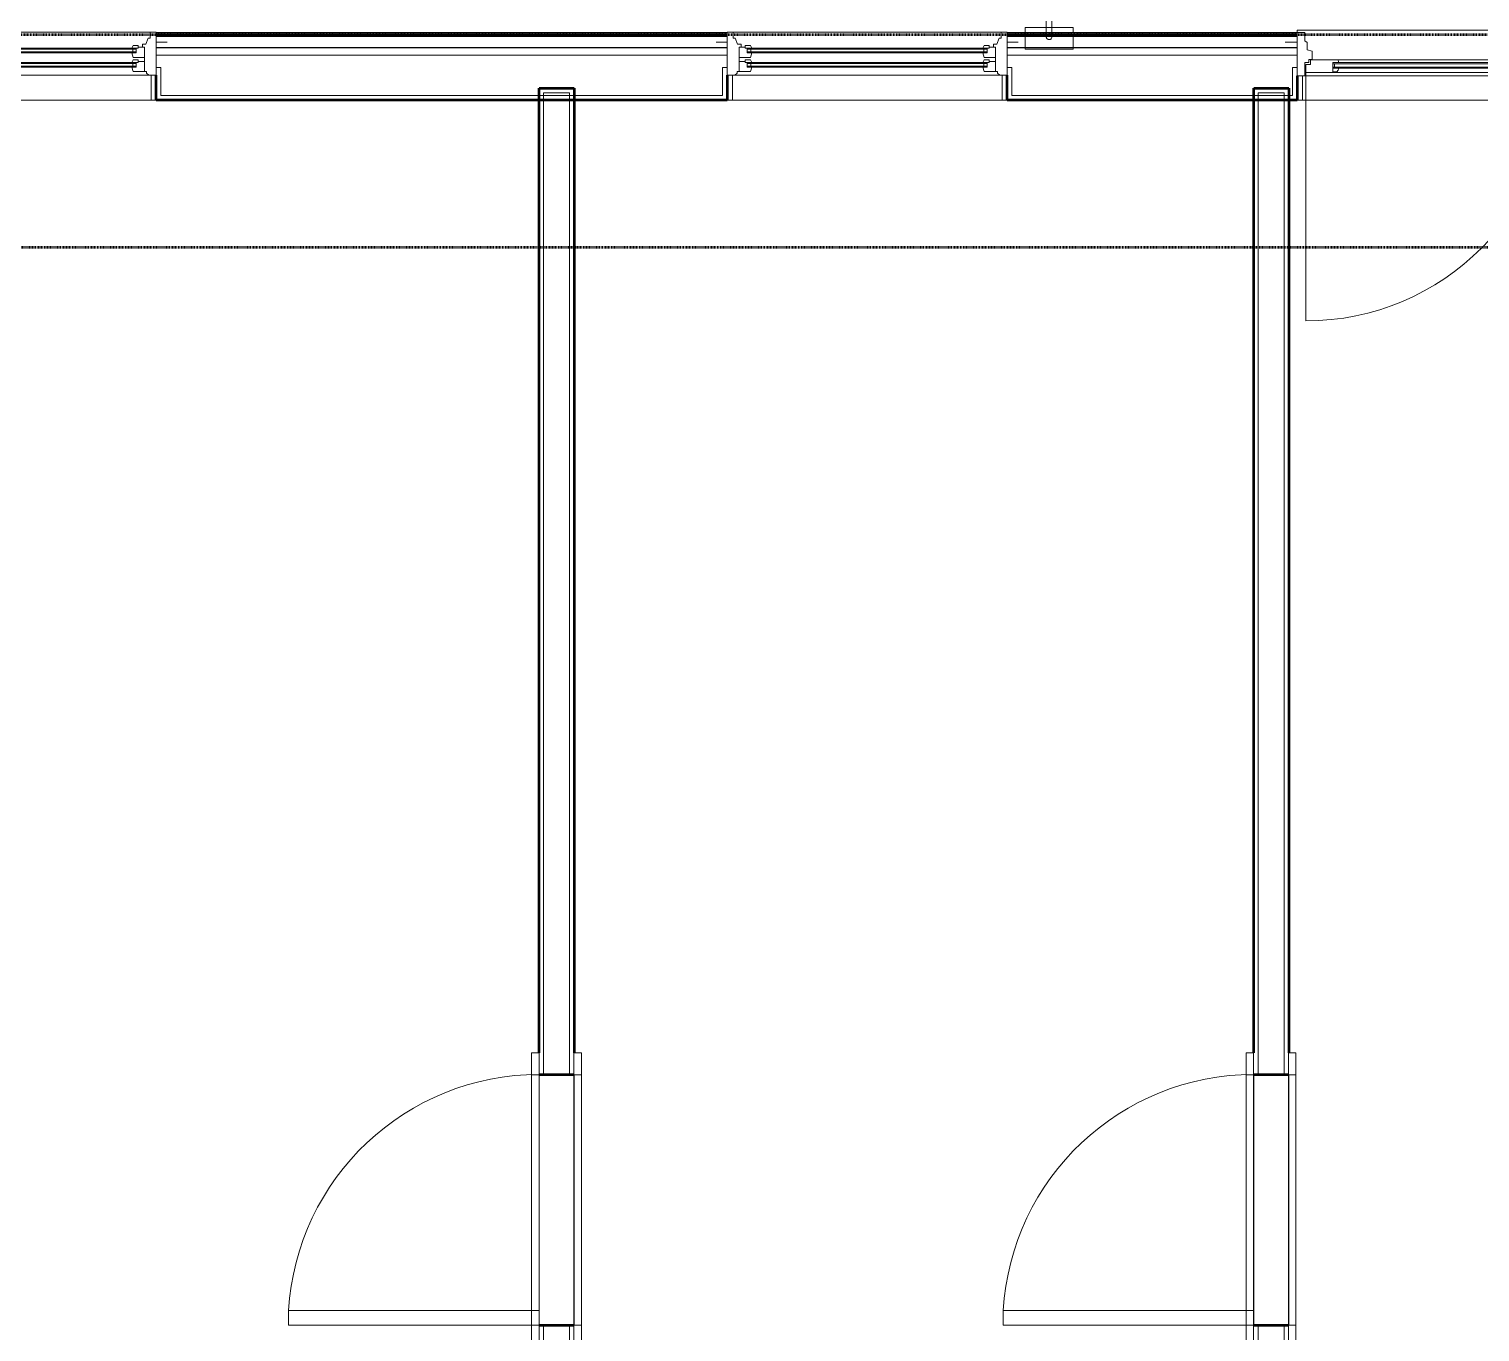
# Model space of a CAD drawing. Header units: inches. Extents: x -4218 to -1830, y 9767 to 12426.
# Drawn here: x -2463.4 to -2266.3, y 11942.4 to 12119.4 of the extents above; entities that cross this region are included whole.
import ezdxf

# ---------------------------------------------------------------- set-up
doc = ezdxf.new("R2010")
doc.units = ezdxf.units.IN
doc.header["$MEASUREMENT"] = 0
doc.linetypes.add('Dash 1_16_', pattern=[0.125, 0.0625, -0.0625])
for name, color, linetype, lineweight in [('0-1', 7, 'Continuous', 5), ('0-2', 10, 'Continuous', 9), ('A-DOOR-1', 10, 'Continuous', 9), ('A-DOOR-2', 50, 'Continuous', 20), ('A-DOOR-5', 31, 'Continuous', 9), ('A-DOOR-6', 31, 'Continuous', 20), ('A-DOOR-FRAM', 31, 'Continuous', 9), ('A-DOOR-FRAM-1', 10, 'Continuous', 9), ('A-DOOR-FRAM-4', 31, 'Continuous', 20), ('A-DOOR-GLAZ', 31, 'Continuous', 9), ('A-GLAZ-1', 151, 'Continuous', 9), ('A-GLAZ-2', 151, 'Continuous', 20), ('A-WALL', 113, 'Continuous', 13), ('A-WALL-1', 7, 'Continuous', 50), ('A-WALL-2', 250, 'Continuous', 13), ('A-WALL-3', 10, 'Continuous', 9), ('A-WALL-4', 252, 'Continuous', 9), ('A-WALL-7', 113, 'Continuous', 9), ('A-WALL-8', 113, 'Continuous', 50), ('C-PROP-LINE-1', 91, 'Dash 1_16_', 50)]:
    doc.layers.add(name, color=color, linetype=linetype, lineweight=lineweight)

# ---------------------------------------------------------------- blocks, each defined once
blk = doc.blocks.new('SWING - SINGLE - FLUSH - 2-10 x 6-8 - PRIVACY-3199405-BACKGROUND - RCP - 2ND FLOOR')
at = {"layer": 'A-DOOR-1'}
blk.add_arc((17, -2.38), 34.07, 180, 266.6343, dxfattribs=at)
at = {"layer": 'A-DOOR-2'}
for p, q in [((15, -2.38), (15, -36.38)), ((17, -2.38), (15, -2.38)), ((17, -2.38), (17, -36.38)), ((17, -36.38), (15, -36.38))]:
    blk.add_line(p, q, dxfattribs=at)
at = {"layer": 'A-DOOR-FRAM-1'}
for p, q in [((-17, 3.37), (-20, 3.37)), ((-20, 3.37), (-20, 2.37)), ((-20, 2.37), (-17, 2.37)), ((-17, 3.37), (-17, 2.37)), ((17, 3.37), (-17, 3.37)), ((-17, 2.37), (17, 2.37)), ((20, 3.37), (17, 3.37)), ((17, 3.37), (17, 2.37)), ((17, 2.37), (20, 2.37)), ((20, 3.37), (20, 2.37)), ((-17, -2.38), (-20, -2.38)), ((-20, -3.38), (-20, -2.38)), ((-20, -3.38), (-17, -3.38)), ((-17, -3.38), (-17, -2.38)), ((17, -2.38), (-17, -2.38)), ((-17, -3.38), (17, -3.38)), ((20, -2.38), (17, -2.38)), ((17, -3.38), (17, -2.38)), ((17, -3.38), (20, -3.38)), ((20, -3.38), (20, -2.38))]:
    blk.add_line(p, q, dxfattribs=at)
blk = doc.blocks.new('CTR - 1st Phase - Unit Layouts_rvt-1-BACKGROUND - RCP - 2ND FLOOR')
at = {"layer": 'A-WALL-1'}
for p, q in [((-2394.12, 11980.33), (-2394.12, 12111.34)), ((-2394.12, 12111.34), (-2393.5, 12111.34)), ((-2393.5, 12111.34), (-2390, 12111.34)), ((-2390, 12111.34), (-2389.37, 12111.34)), ((-2389.37, 12111.34), (-2389.37, 11980.33)), ((-2297.07, 11980.33), (-2297.07, 12111.34)), ((-2297.07, 12111.34), (-2296.45, 12111.34)), ((-2296.45, 12111.34), (-2292.95, 12111.34)), ((-2292.95, 12111.34), (-2292.32, 12111.34)), ((-2292.32, 12111.34), (-2292.32, 11980.33)), ((-2389.37, 11977.33), (-2394.12, 11977.33)), ((-2292.32, 11977.33), (-2297.07, 11977.33)), ((-2394.12, 11943.33), (-2389.37, 11943.33)), ((-2297.07, 11943.33), (-2292.32, 11943.33))]:
    blk.add_line(p, q, dxfattribs=at)
at = {"layer": 'A-WALL-2'}
for p, q in [((-2393.5, 12110.71), (-2390, 12110.71)), ((-2393.5, 11977.33), (-2393.5, 12110.71)), ((-2390, 11977.33), (-2390, 12110.71)), ((-2296.45, 12110.71), (-2292.95, 12110.71)), ((-2296.45, 11977.33), (-2296.45, 12110.71)), ((-2292.95, 11977.33), (-2292.95, 12110.71)), ((-2393.5, 11940.52), (-2393.5, 11943.33)), ((-2390, 11940.52), (-2390, 11943.33)), ((-2296.45, 11939.9), (-2296.45, 11943.33)), ((-2292.95, 11916.91), (-2292.95, 11943.33))]:
    blk.add_line(p, q, dxfattribs=at)
at = {"layer": 'A-WALL-3'}
for p, q in [((-2394.12, 11977.33), (-2394.12, 11943.33)), ((-2389.37, 11943.33), (-2389.37, 11977.33)), ((-2297.07, 11977.33), (-2297.07, 11943.33)), ((-2292.32, 11943.33), (-2292.32, 11977.33))]:
    blk.add_line(p, q, dxfattribs=at)
at = {"layer": 'A-WALL-4'}
for p, q in [((-2394.12, 11977.33), (-2389.37, 11977.33)), ((-2297.07, 11977.33), (-2292.32, 11977.33)), ((-2389.37, 11943.33), (-2394.12, 11943.33)), ((-2292.32, 11943.33), (-2297.07, 11943.33))]:
    blk.add_line(p, q, dxfattribs=at)
at = {"layer": '0-2'}
for p, rotation in [((-2391.75, 11960.33), 269.9999999999463), ((-2294.7, 11960.33), 270.0000000000201)]:
    blk.add_blockref('SWING - SINGLE - FLUSH - 2-10 x 6-8 - PRIVACY-3199405-BACKGROUND - RCP - 2ND FLOOR', p, dxfattribs=dict(at, rotation=rotation))
blk = doc.blocks.new('Basic Wall _ EXT - FIBER CEMENT - LARGE - ___-2505162-BACKGROUND - RCP - 2ND FLOOR')
at = {"layer": 'A-WALL-7'}
for p, q in [((-2368.56, 12118.91), (-2446.11, 12118.91)), ((-2368.56, 12118.91), (-2446.11, 12118.91)), ((-2446.11, 12118.88), (-2368.56, 12118.88)), ((-2368.56, 12118.88), (-2446.11, 12118.88)), ((-2291.19, 12118.91), (-2330.54, 12118.91)), ((-2291.19, 12118.91), (-2330.54, 12118.91)), ((-2330.54, 12118.88), (-2291.19, 12118.88)), ((-2291.19, 12118.88), (-2330.54, 12118.88)), ((-2368.56, 12116.87), (-2446.11, 12116.87)), ((-2368.56, 12116.87), (-2446.11, 12116.87)), ((-2446.11, 12116.84), (-2368.56, 12116.84)), ((-2368.56, 12116.84), (-2446.11, 12116.84)), ((-2291.19, 12116.87), (-2330.54, 12116.87)), ((-2291.19, 12116.87), (-2330.54, 12116.87)), ((-2330.54, 12116.84), (-2291.19, 12116.84)), ((-2291.19, 12116.84), (-2330.54, 12116.84))]:
    blk.add_line(p, q, dxfattribs=at)
blk = doc.blocks.new('Door-Inswing-Andersen-400_Series-Single - 3_ 0-1_8_ x custom height - 2ND FLOOR-2895725-BACKGROUND - RCP - 2ND FLOOR')
at = {"layer": 'A-DOOR-5'}
blk.add_line((16.87, 0.66), (16.87, 34.41), dxfattribs=at)
blk.add_arc((16.87, 0.66), 33.75, 90, 180, dxfattribs=at)
at = {"layer": 'A-DOOR-6'}
for p, q in [((-16.87, -0.41), (-16.87, 0.66)), ((-16.87, 0.66), (-12.44, 0.66)), ((-13.19, 0.66), (-13.19, -0.66)), ((-13.19, 0.66), (-13.19, 0.59)), ((-13.19, 0.59), (-12.67, 0.59)), ((-12.44, 0.09), (-13.19, 0.09)), ((-12.67, 0.59), (-12.47, 0.34)), ((-12.47, 0.34), (-12.44, 0.16)), ((12.44, 0.66), (-12.44, 0.66)), ((-12.44, 0.16), (-12.44, 0.09)), ((16.87, 0.66), (12.44, 0.66)), ((12.47, 0.34), (12.44, 0.16)), ((12.44, 0.16), (12.44, 0.09)), ((12.44, 0.09), (13.19, 0.09)), ((12.67, 0.59), (12.47, 0.34)), ((13.19, 0.59), (12.67, 0.59)), ((13.19, 0.66), (13.19, -0.66)), ((13.19, 0.66), (13.19, 0.59)), ((16.87, -0.41), (16.87, 0.66)), ((-16.26, -0.42), (-16.87, -0.41)), ((-16.26, -1.06), (-16.26, -0.42)), ((-16.26, -1.06), (-12.44, -1.06)), ((-13.19, -0.66), (-12.44, -0.66)), ((-12.44, -0.75), (-12.47, -1.06)), ((-12.44, -0.66), (-12.44, -0.75)), ((12.44, -1.06), (-12.44, -1.06)), ((12.44, -0.66), (12.44, -0.75)), ((13.19, -0.66), (12.44, -0.66)), ((12.44, -0.75), (12.47, -1.06)), ((16.26, -1.06), (12.44, -1.06)), ((16.26, -0.42), (16.87, -0.41)), ((16.26, -1.06), (16.26, -0.42))]:
    blk.add_line(p, q, dxfattribs=at)
at = {"layer": 'A-DOOR-FRAM'}
for p, q in [((-17.94, 4.44), (-17.31, 4.44)), ((-17.94, 1.12), (-17.94, 4.44)), ((-17.31, 4.44), (-17.31, 1.12)), ((17.31, 4.44), (17.94, 4.44)), ((17.31, 1.12), (17.31, 4.44)), ((17.94, 4.44), (17.94, 1.12)), ((-17.31, 1.12), (-17.94, 1.12)), ((17.94, 1.12), (17.31, 1.12))]:
    blk.add_line(p, q, dxfattribs=at)
at = {"layer": 'A-DOOR-FRAM-4'}
for p, q in [((-18.06, -4.75), (-18.06, 1.12)), ((-18.06, 1.12), (-17.03, 1.12)), ((-17.69, 1.12), (-18.06, 1.12)), ((-18.06, 1.12), (18.06, 1.12)), ((-18.06, -5.09), (-18.06, 1.12)), ((-17.03, 1.12), (-17.03, -0.66)), ((17.03, 1.12), (17.03, -0.66)), ((18.06, 1.12), (17.03, 1.12)), ((18.06, -4.75), (18.06, 1.12)), ((18.06, 1.12), (18.06, -5.09)), ((-17.03, -0.66), (-16.45, -0.66)), ((-16.45, -0.66), (-16.45, -1.09)), ((-16.45, -1.09), (-16, -1.09)), ((-16, -1.09), (-16, -2.23)), ((16.45, -1.09), (16, -1.09)), ((16, -1.09), (16, -2.23)), ((16.45, -0.66), (16.45, -1.09)), ((17.03, -0.66), (16.45, -0.66)), ((-19.69, -3.44), (-18.06, -3.44)), ((-16.69, -3.39), (-17.03, -3.63)), ((-17.03, -3.63), (-17.03, -4.75)), ((-16, -2.23), (-16.69, -2.39)), ((-16.69, -2.39), (-16.69, -3.39)), ((16, -2.23), (16.69, -2.39)), ((16.69, -2.39), (16.69, -3.39)), ((16.69, -3.39), (17.03, -3.63)), ((17.03, -3.63), (17.03, -4.75)), ((19.69, -3.44), (18.06, -3.44)), ((-18.06, -4.75), (-17.03, -4.75)), ((18.06, -5.09), (-18.06, -5.09)), ((18.06, -4.75), (17.03, -4.75))]:
    blk.add_line(p, q, dxfattribs=at)
at = {"layer": 'A-DOOR-GLAZ'}
for p, q in [((12.44, 0.09), (-12.44, 0.09)), ((-13.19, -0.06), (-12.44, -0.06)), ((-12.44, -0.5), (-13.19, -0.5)), ((-12.98, -0.5), (-12.98, -0.06)), ((12.44, -0.06), (-12.44, -0.06)), ((12.44, -0.5), (-12.44, -0.5)), ((12.44, -0.66), (-12.44, -0.66)), ((13.19, -0.06), (12.44, -0.06)), ((12.44, -0.5), (13.19, -0.5)), ((12.98, -0.5), (12.98, -0.06))]:
    blk.add_line(p, q, dxfattribs=at)
blk = doc.blocks.new('Window-Double_Hung-Andersen-400_Series-Tilt_Wash - DOUBLE HUNG - REVERSE COTTAGE - 2ND FLOOR-2888385-BACKGROUND - RCP - 2ND FLOOR')
at = {"layer": 'A-GLAZ-1'}
for p, q in [((-16.29, 2.5), (-15.7, 2.5)), ((-16.29, 2.12), (-15.7, 2.12)), ((-15.82, 2.5), (-15.82, 2.12)), ((-15.7, 2.62), (15.7, 2.62)), ((-15.7, 2.5), (15.7, 2.5)), ((-15.7, 2.12), (15.7, 2.12)), ((-15.7, 2), (15.7, 2)), ((16.29, 2.5), (15.7, 2.5)), ((16.29, 2.12), (15.7, 2.12)), ((15.82, 2.5), (15.82, 2.12)), ((-16.29, 0.56), (-15.7, 0.56)), ((-16.29, 0.19), (-15.7, 0.19)), ((-15.82, 0.56), (-15.82, 0.19)), ((-15.7, 0.69), (15.7, 0.69)), ((-15.7, 0.56), (15.7, 0.56)), ((-15.7, 0.19), (15.7, 0.19)), ((-15.7, 0.06), (15.7, 0.06)), ((16.29, 0.56), (15.7, 0.56)), ((16.29, 0.19), (15.7, 0.19)), ((15.82, 0.56), (15.82, 0.19)), ((18.95, -1.06), (-18.95, -1.06)), ((-18.95, -1.06), (-18.95, -4.44)), ((-18.32, -1.06), (-18.32, -4.44)), ((18.32, -1.06), (18.32, -4.44)), ((18.95, -4.44), (18.95, -1.06)), ((-19.01, -2.44), (-19.01, -3.94)), ((-19.01, -2.44), (-18.95, -2.44)), ((-19.01, -3.94), (-18.95, -3.94)), ((18.95, -2.44), (19.01, -2.44)), ((18.95, -3.94), (19.01, -3.94)), ((19.01, -3.94), (19.01, -2.44)), ((-18.95, -4.44), (18.95, -4.44))]:
    blk.add_line(p, q, dxfattribs=at)
at = {"layer": 'A-GLAZ-2'}
for p, q in [((19.01, 4.81), (-19.01, 4.81)), ((-19.01, 4.81), (-19.01, -1.06)), ((-18.2, 4.81), (-18.2, 4)), ((-18.2, 4), (-17.92, 4)), ((-17.92, 4), (-17.61, 3.19)), ((17.92, 4), (17.61, 3.19)), ((18.2, 4), (17.92, 4)), ((18.2, 4.81), (18.2, 4)), ((19.01, -1.06), (19.01, 4.81)), ((-19.01, 3.44), (-20.51, 3.44)), ((-17.61, 3.19), (-17.14, 3.19)), ((-17.42, 2.75), (-16.57, 2.75)), ((-17.42, 2.75), (-17.42, -0.56)), ((-17.14, 3.19), (-17.14, 2.75)), ((-15.86, 2.97), (-16.57, 2.97)), ((-16.57, 2.62), (-16.57, 2.97)), ((-15.7, 2.62), (-16.57, 2.62)), ((-16.29, 2.62), (-16.29, 2)), ((-15.7, 2), (-16.29, 2)), ((-15.86, 2.97), (-15.7, 2.62)), ((-15.86, 1.37), (-15.7, 2)), ((15.86, 2.97), (15.7, 2.62)), ((15.7, 2.62), (16.57, 2.62)), ((15.7, 2), (16.29, 2)), ((15.86, 1.37), (15.7, 2)), ((15.86, 2.97), (16.57, 2.97)), ((16.29, 2.62), (16.29, 2)), ((16.57, 2.62), (16.57, 2.97)), ((17.42, 2.75), (16.57, 2.75)), ((17.14, 3.19), (17.14, 2.75)), ((17.61, 3.19), (17.14, 3.19)), ((17.42, 2.75), (17.42, -0.56)), ((19.01, 3.44), (20.51, 3.44)), ((-17.42, 1.37), (-15.86, 1.37)), ((-17.42, 0.81), (-16.57, 0.81)), ((-15.86, 1.03), (-16.57, 1.03)), ((-16.57, 0.69), (-16.57, 1.03)), ((-15.7, 0.69), (-16.57, 0.69)), ((-16.29, 0.69), (-16.29, 0.06)), ((-15.7, 0.06), (-16.29, 0.06)), ((-15.86, 1.03), (-15.7, 0.69)), ((-15.86, -0.56), (-15.7, 0.06)), ((15.86, 1.03), (15.7, 0.69)), ((15.7, 0.69), (16.57, 0.69)), ((15.7, 0.06), (16.29, 0.06)), ((15.86, -0.56), (15.7, 0.06)), ((17.42, 1.37), (15.86, 1.37)), ((15.86, 1.03), (16.57, 1.03)), ((16.29, 0.69), (16.29, 0.06)), ((16.57, 0.69), (16.57, 1.03)), ((17.42, 0.81), (16.57, 0.81)), ((-19.01, -1.06), (19.01, -1.06)), ((-17.67, -0.78), (-18, -1.06)), ((-17.67, -0.78), (-17.67, -0.56)), ((-17.67, -0.56), (-15.86, -0.56)), ((17.67, -0.56), (15.86, -0.56)), ((17.67, -0.78), (17.67, -0.56)), ((17.67, -0.78), (18, -1.06))]:
    blk.add_line(p, q, dxfattribs=at)
blk = doc.blocks.new('Walls 24 - Walls 1-2567174-BACKGROUND - RCP - 2ND FLOOR')
at = {"layer": 'A-WALL-7'}
for p, q in [((-2325.24, 12119.58), (-2325.24, 12163.69)), ((-2324.49, 12163.69), (-2324.49, 12119.58)), ((-2328.11, 12118.91), (-2328.11, 12119.58)), ((-2321.61, 12119.58), (-2328.11, 12119.58)), ((-2328.11, 12119.58), (-2325.24, 12119.58)), ((-2328.11, 12118.59), (-2328.11, 12118.88)), ((-2328.11, 12118.35), (-2328.11, 12118.59)), ((-2325.24, 12118.91), (-2325.24, 12119.58)), ((-2325.24, 12118.59), (-2325.24, 12118.88)), ((-2325.24, 12118.37), (-2325.24, 12118.59)), ((-2325.19, 12119.58), (-2325.13, 12119.58)), ((-2325.13, 12119.58), (-2325.05, 12119.58)), ((-2325.05, 12119.58), (-2324.96, 12119.58)), ((-2324.96, 12119.58), (-2324.86, 12119.58)), ((-2324.86, 12119.58), (-2324.77, 12119.58)), ((-2324.76, 12119.58), (-2324.68, 12119.58)), ((-2324.67, 12119.58), (-2324.6, 12119.58)), ((-2324.59, 12119.58), (-2324.54, 12119.58)), ((-2324.49, 12119.58), (-2324.49, 12118.91)), ((-2324.49, 12118.88), (-2324.49, 12118.59)), ((-2324.49, 12118.59), (-2324.49, 12118.38)), ((-2324.48, 12119.58), (-2321.61, 12119.58)), ((-2321.61, 12119.58), (-2321.61, 12118.91)), ((-2321.61, 12118.88), (-2321.61, 12118.59)), ((-2321.61, 12118.59), (-2321.61, 12116.84)), ((-2328.11, 12116.84), (-2328.11, 12118.34)), ((-2328.11, 12116.64), (-2328.11, 12116.84)), ((-2326.49, 12116.64), (-2328.11, 12116.64)), ((-2328.11, 12116.64), (-2321.61, 12116.64)), ((-2325.7, 12116.64), (-2326.49, 12116.64)), ((-2324.86, 12116.64), (-2325.7, 12116.64)), ((-2325.24, 12118.27), (-2325.24, 12118.34)), ((-2324.02, 12116.64), (-2324.86, 12116.64)), ((-2324.49, 12118.34), (-2324.49, 12118.27)), ((-2322.56, 12116.64), (-2324.02, 12116.64)), ((-2322.05, 12116.64), (-2322.56, 12116.64)), ((-2321.72, 12116.64), (-2322.05, 12116.64)), ((-2321.61, 12116.64), (-2321.72, 12116.64)), ((-2321.61, 12116.84), (-2321.61, 12116.64))]:
    blk.add_line(p, q, dxfattribs=at)
for start_param, end_param in [(2.356886, 2.616602), (2.095464, 2.354408), (1.834037, 2.092431), (1.696161, 1.830655), (1.572547, 1.696161), (1.445432, 1.569046), (1.310938, 1.445432), (1.049162, 1.307556), (0.787185, 1.046129), (0.524991, 0.784707), (2.923753, 3.119324), (3.141593, 3.403392), (3.403392, 3.665191), (3.665191, 4.18879), (4.18879, 4.45059), (4.45059, 4.712389), (4.712389, 4.974188), (4.974188, 5.235988), (5.235988, 5.497787), (5.497787, 6.283185), (0.342314, 0.523234), (0, 0.21784)]:
    blk.add_ellipse((-2324.86, 12118.27), major_axis=(0.375, 0), ratio=0.86769, start_param=start_param, end_param=end_param, dxfattribs=at)
at = {"layer": 'A-WALL-8', "flags": 128}
for points in [[(-2325.24, 12163.69), (-2325.23, 12163.79), (-2325.2, 12163.89), (-2325.14, 12163.98), (-2325.08, 12164.05), (-2325, 12164.1), (-2324.91, 12164.12), (-2324.82, 12164.12), (-2324.73, 12164.1), (-2324.65, 12164.05), (-2324.58, 12163.98), (-2324.53, 12163.89), (-2324.5, 12163.79), (-2324.49, 12163.69)], [(-2324.49, 12163.69), (-2324.5, 12163.59), (-2324.53, 12163.49), (-2324.58, 12163.4), (-2324.65, 12163.34), (-2324.73, 12163.29), (-2324.82, 12163.26), (-2324.91, 12163.26), (-2325, 12163.29), (-2325.08, 12163.34), (-2325.14, 12163.4), (-2325.2, 12163.49), (-2325.23, 12163.59), (-2325.24, 12163.69)]]:
    blk.add_lwpolyline(points, dxfattribs=at)
blk = doc.blocks.new('Family - ___-2835860-BACKGROUND - RCP - 2ND FLOOR')
at = {"layer": 'C-PROP-LINE-1'}
blk.add_line((-2067.55, 12118.59), (-2523.72, 12118.59), dxfattribs=at)
blk = doc.blocks.new('Family - ___-2835903-BACKGROUND - RCP - 2ND FLOOR')
at = {"layer": 'C-PROP-LINE-1'}
blk.add_line((-2096.45, 12089.69), (-3831.82, 12089.69), dxfattribs=at)
blk = doc.blocks.new('Family - ___-2835932-BACKGROUND - RCP - 2ND FLOOR')
at = {"layer": 'C-PROP-LINE-1'}
blk.add_line((-2067.55, 12118.59), (-3860.72, 12118.59), dxfattribs=at)

msp = doc.modelspace()

# ---------------------------------------------------------------- linework, layer by layer
at = {"layer": 'A-WALL'}
for p, q in [((-2446.11, 12118.34), (-2368.56, 12118.34)), ((-2446.11, 12116.84), (-2368.56, 12116.84)), ((-2330.54, 12118.34), (-2291.19, 12118.34)), ((-2330.54, 12116.84), (-2291.19, 12116.84)), ((-2446.11, 12115.84), (-2368.56, 12115.84)), ((-2330.54, 12115.84), (-2291.19, 12115.84)), ((-2446.11, 12114.15), (-2445.49, 12114.15)), ((-2445.49, 12110.34), (-2445.49, 12114.15)), ((-2369.19, 12114.15), (-2368.56, 12114.15)), ((-2369.19, 12114.15), (-2369.19, 12110.34)), ((-2330.54, 12114.15), (-2329.91, 12114.15)), ((-2329.91, 12110.34), (-2329.91, 12114.15)), ((-2291.81, 12114.15), (-2291.19, 12114.15)), ((-2291.81, 12114.15), (-2291.81, 12110.34)), ((-2369.19, 12110.34), (-2445.49, 12110.34)), ((-2291.81, 12110.34), (-2329.91, 12110.34))]:
    msp.add_line(p, q, dxfattribs=at)
at = {"layer": 'A-WALL-7'}
for p, q in [((-2446.17, 12109.71), (-2446.11, 12109.71)), ((-2368.56, 12109.71), (-2368.5, 12109.71)), ((-2330.6, 12109.71), (-2330.54, 12109.71)), ((-2291.19, 12109.71), (-2291.06, 12109.71)), ((-2290.44, 12109.71), (-2255.81, 12109.71))]:
    msp.add_line(p, q, dxfattribs=at)
at = {"layer": 'A-WALL-8'}
for p, q in [((-2446.11, 12118.59), (-2368.56, 12118.59)), ((-2330.54, 12118.59), (-2291.19, 12118.59)), ((-2446.11, 12109.71), (-2446.11, 12113.09)), ((-2368.56, 12113.09), (-2368.56, 12109.71)), ((-2330.54, 12109.71), (-2330.54, 12113.09)), ((-2291.19, 12113.03), (-2291.19, 12109.71)), ((-2368.56, 12109.71), (-2446.11, 12109.71)), ((-2291.19, 12109.71), (-2330.54, 12109.71))]:
    msp.add_line(p, q, dxfattribs=at)

# ---------------------------------------------------------------- block references
at = {"layer": '0-1'}
msp.add_blockref('CTR - 1st Phase - Unit Layouts_rvt-1-BACKGROUND - RCP - 2ND FLOOR', (0, 0), dxfattribs=at)
at = {"layer": 'A-DOOR-5', "rotation": 180}
msp.add_blockref('Door-Inswing-Andersen-400_Series-Single - 3_ 0-1_8_ x custom height - 2ND FLOOR-2895725-BACKGROUND - RCP - 2ND FLOOR', (-2273.12, 12114.15), dxfattribs=at)
at = {"layer": 'A-GLAZ-1'}
for p in [(-2465.12, 12114.15), (-2349.55, 12114.15)]:
    msp.add_blockref('Window-Double_Hung-Andersen-400_Series-Tilt_Wash - DOUBLE HUNG - REVERSE COTTAGE - 2ND FLOOR-2888385-BACKGROUND - RCP - 2ND FLOOR', p, dxfattribs=at)
at = {"layer": 'A-WALL-7'}
for name in ['Walls 24 - Walls 1-2567174-BACKGROUND - RCP - 2ND FLOOR', 'Basic Wall _ EXT - FIBER CEMENT - LARGE - ___-2505162-BACKGROUND - RCP - 2ND FLOOR']:
    msp.add_blockref(name, (0, 0), dxfattribs=at)
at = {"layer": 'C-PROP-LINE-1'}
for name in ['Family - ___-2835860-BACKGROUND - RCP - 2ND FLOOR', 'Family - ___-2835932-BACKGROUND - RCP - 2ND FLOOR', 'Family - ___-2835903-BACKGROUND - RCP - 2ND FLOOR']:
    msp.add_blockref(name, (0, 0), dxfattribs=at)

doc.saveas('drawing.dxf')
